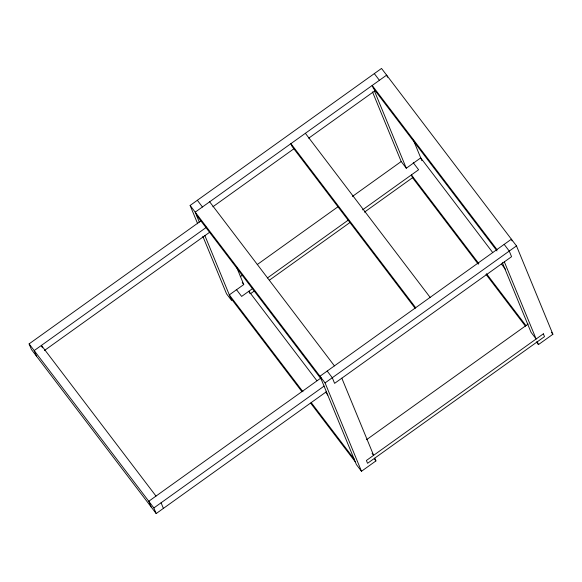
<?xml version="1.0" encoding="UTF-8"?>
<svg xmlns="http://www.w3.org/2000/svg" width="582" height="582" viewBox="0 0 582 582"><rect width="100%" height="100%" fill="white"/><g stroke="black" fill="none" stroke-linecap="round" stroke-linejoin="round"><path stroke-width="0.87" d="M197.676 223.786L190.118 205.453L381.53 68.443L516.481 245.902L552.9 334.257L538.452 344.602L536.415 341.918M212.859 206.785L293.968 148.723M308.715 138.167L375.077 90.668M326.429 391.693L156.18 513.557L31.413 349.491L29.1 343.882L200.834 220.956M206.661 227.133L34.193 350.575L36.506 356.184M44.465 350.488L209.709 232.211M240.293 276.69L242.505 275.111M257.251 264.555L338.368 206.494M352.372 196.469L401.042 161.636M236.852 267.785L243.763 284.554L229.315 294.892L302.967 391.744M372.509 91.934L401.194 161.527L406.287 168.227L420.728 157.882L492.728 252.566M252.69 288.505L241.632 296.42L236.27 289.37M267.436 277.949L348.553 219.887M362.557 209.862L418.603 169.748L413.242 162.698M250.9 293.423L254.589 290.782M269.335 280.226L349.709 222.695M364.456 212.139L413.118 177.306M321.242 377.798L148.774 501.255L151.087 506.864M374.779 458.121L375.928 460.929L361.487 471.267L325.069 382.912L516.481 245.902M156.18 513.557L153.866 507.948L324.116 386.084M366.536 439.708L528.121 324.043M374.313 73.608L379.406 80.309M504.165 244.375L509.257 251.075L511.571 256.684L334.606 383.356L332.293 377.74L327.2 371.047M496.941 249.547L372.182 85.481L373.338 88.282L496.999 250.907M501.524 264.133L505.372 269.19M551.372 332.249L552.9 334.257M478.811 263.595L411.379 174.92L412.536 177.728L478.317 264.235M486.487 273.685L525.953 325.593M485.999 274.333L525.466 326.24M305.368 133.3L430.127 297.373M415.686 307.711L290.92 143.645L292.077 146.446L415.192 308.351M209.658 201.808L334.424 365.874M197.342 200.281L202.434 206.981M190.118 205.453L325.069 382.912M196.367 214.954L321.133 379.02M242.236 282.546L243.763 284.554M316.834 380.643L248.856 291.247L249.722 293.35M325.607 392.181L327.797 395.062M372.094 453.313L373.622 455.32L341.823 378.184M374.401 458.922L375.928 460.929M311.21 402.584L354.082 458.965M230.472 297.7L301.927 391.657M310.715 403.224L355.238 461.766M361.487 471.267L356.395 464.574L319.976 376.219L511.389 239.209L512.08 240.875M155.998 496.082L41.417 345.41L42.406 347.81M29.1 343.882L153.866 507.948M504.347 261.856L536.138 338.986L531.046 332.293L502.368 262.7M537.295 341.794L538.452 344.602M387.496 77.239L386.623 75.136L195.21 212.146L199.335 222.149M413.424 140.153L421.885 160.69M374.488 91.09L406.287 168.227M204.828 235.484L231.629 300.501L226.536 293.808L202.827 236.292M161.09 502.775L163.397 508.392M543.362 333.821L366.398 460.486L367.555 463.294L544.519 336.622L543.362 333.821"/></g></svg>
